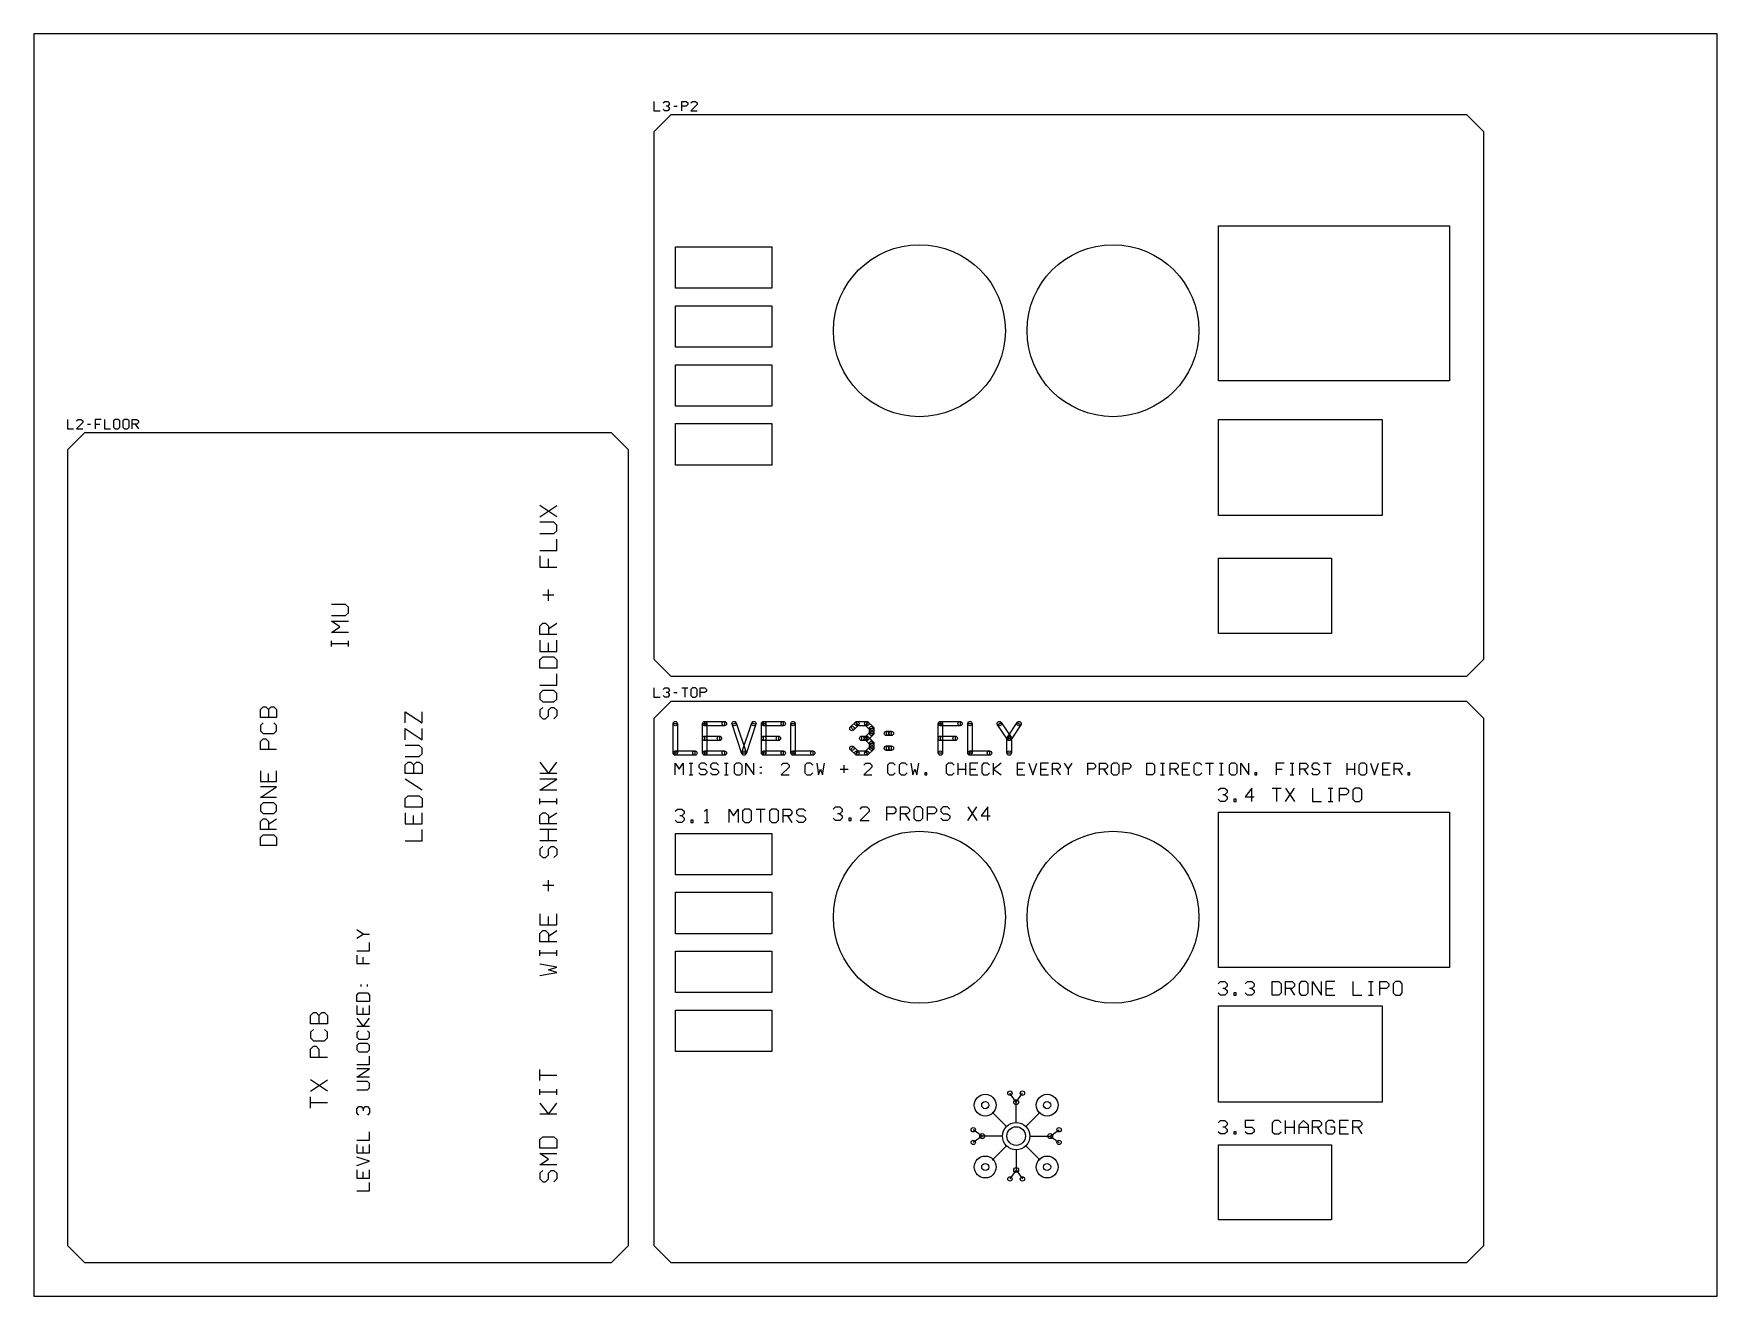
# Model space of a CAD drawing. Extents: x 0 to 400, y 0 to 300.
import ezdxf

# ---------------------------------------------------------------- set-up
doc = ezdxf.new("R2010")
doc.units = 0
for name, color, linetype in [('CUT', 1, 'CONTINUOUS'), ('ENGRAVE_VECTOR', 5, 'CONTINUOUS'), ('NOTES', 8, 'CONTINUOUS'), ('RASTER_ENGRAVE', 7, 'CONTINUOUS')]:
    doc.layers.add(name, color=color, linetype=linetype)

msp = doc.modelspace()

# ---------------------------------------------------------------- linework, layer by layer
at = {"layer": 'CUT'}
for points in [[(151.394, 147.35), (340.456, 147.35), (344.5, 151.394), (344.5, 276.656), (340.456, 280.7), (151.394, 280.7), (147.35, 276.656), (147.35, 151.394)], [(281.5, 254.35), (336.35, 254.35), (336.35, 217.5), (281.5, 217.5)], [(152.5, 249.35), (175.35, 249.35), (175.35, 239.5), (152.5, 239.5)], [(152.5, 235.35), (175.35, 235.35), (175.35, 225.5), (152.5, 225.5)], [(152.5, 221.35), (175.35, 221.35), (175.35, 211.5), (152.5, 211.5)], [(281.5, 208.35), (320.35, 208.35), (320.35, 185.5), (281.5, 185.5)], [(141.35, 12.044), (141.35, 201.106), (137.306, 205.15), (12.044, 205.15), (8, 201.106), (8, 12.044), (12.044, 8), (137.306, 8)], [(152.5, 207.35), (175.35, 207.35), (175.35, 197.5), (152.5, 197.5)], [(281.5, 175.35), (308.35, 175.35), (308.35, 157.5), (281.5, 157.5)], [(151.394, 8), (340.456, 8), (344.5, 12.044), (344.5, 137.306), (340.456, 141.35), (151.394, 141.35), (147.35, 137.306), (147.35, 12.044)], [(281.5, 115), (336.35, 115), (336.35, 78.15), (281.5, 78.15)], [(152.5, 110), (175.35, 110), (175.35, 100.15), (152.5, 100.15)], [(152.5, 96), (175.35, 96), (175.35, 86.15), (152.5, 86.15)], [(152.5, 82), (175.35, 82), (175.35, 72.15), (152.5, 72.15)], [(152.5, 68), (175.35, 68), (175.35, 58.15), (152.5, 58.15)], [(281.5, 69), (320.35, 69), (320.35, 46.15), (281.5, 46.15)], [(281.5, 36), (308.35, 36), (308.35, 18.15), (281.5, 18.15)]]:
    msp.add_lwpolyline(points, close=True, dxfattribs=at)
for centre in [(210.425, 229.425), (256.425, 229.425), (210.425, 90.075), (256.425, 90.075)]:
    msp.add_circle(centre, 20.425, dxfattribs=at)
at = {"layer": 'ENGRAVE_VECTOR'}
for points in [[(120.275, 185.242), (124.275, 187.908)], [(124.275, 185.242), (120.275, 187.908)], [(120.275, 181.242), (123.608, 181.242), (124.275, 181.908), (124.275, 183.242), (123.608, 183.908), (120.275, 183.908)], [(120.275, 177.242), (124.275, 177.242), (124.275, 179.908)], [(120.275, 175.908), (120.275, 173.242), (124.275, 173.242)], [(122.275, 173.242), (122.275, 175.242)], [(70.775, 161.742), (74.108, 161.742), (74.775, 162.408), (74.775, 163.742), (74.108, 164.408), (70.775, 164.408)], [(123.608, 166.575), (120.942, 166.575)], [(122.275, 165.242), (122.275, 167.908)], [(74.775, 157.742), (70.775, 157.742), (72.775, 159.075), (70.775, 160.408), (74.775, 160.408)], [(124.275, 157.242), (120.275, 157.242), (120.275, 159.242), (120.942, 159.908), (121.608, 159.908), (122.275, 159.242), (122.275, 157.242)], [(122.275, 158.575), (124.275, 159.908)], [(70.775, 154.408), (70.775, 155.742)], [(70.775, 155.075), (74.775, 155.075)], [(74.775, 154.408), (74.775, 155.742)], [(120.275, 155.908), (120.275, 153.242), (124.275, 153.242), (124.275, 155.908)], [(122.275, 153.242), (122.275, 155.242)], [(124.275, 149.242), (120.275, 149.242), (120.275, 151.242), (120.942, 151.908), (123.608, 151.908), (124.275, 151.242), (124.275, 149.242)], [(120.275, 145.242), (124.275, 145.242), (124.275, 147.908)], [(57.675, 137.508), (53.875, 137.508), (53.875, 139.408), (54.508, 140.042), (55.142, 140.042), (55.775, 139.408), (55.775, 137.508)], [(55.775, 139.408), (56.408, 140.042), (57.042, 140.042), (57.675, 139.408), (57.675, 137.508)], [(124.275, 141.908), (124.275, 143.242), (123.608, 143.908), (120.942, 143.908), (120.275, 143.242), (120.275, 141.908), (120.942, 141.242), (123.608, 141.242), (124.275, 141.908)], [(54.508, 136.242), (53.875, 135.608), (53.875, 134.342), (54.508, 133.708), (57.042, 133.708), (57.675, 134.342), (57.675, 135.608), (57.042, 136.242)], [(88.275, 136.242), (88.275, 138.908), (92.275, 136.242), (92.275, 138.908)], [(120.942, 139.908), (120.275, 139.242), (120.275, 137.908), (120.942, 137.242), (121.608, 137.242), (122.275, 137.908), (122.275, 139.242), (122.942, 139.908), (123.608, 139.908), (124.275, 139.242), (124.275, 137.908), (123.608, 137.242)], [(57.675, 129.908), (53.875, 129.908), (53.875, 131.808), (54.508, 132.442), (55.142, 132.442), (55.775, 131.808), (55.775, 129.908)], [(88.275, 132.242), (88.275, 134.908), (92.275, 132.242), (92.275, 134.908)], [(88.275, 128.242), (91.608, 128.242), (92.275, 128.908), (92.275, 130.242), (91.608, 130.908), (88.275, 130.908)], [(53.875, 124.842), (53.875, 122.308), (57.675, 122.308), (57.675, 124.842)], [(55.775, 122.308), (55.775, 124.208)], [(92.275, 124.242), (88.275, 124.242), (88.275, 126.242), (88.942, 126.908), (89.608, 126.908), (90.275, 126.242), (90.275, 124.242)], [(90.275, 126.242), (90.942, 126.908), (91.608, 126.908), (92.275, 126.242), (92.275, 124.242)], [(120.275, 126.908), (122.275, 124.242), (124.275, 126.908)], [(124.275, 124.242), (120.275, 124.242)], [(152.425, 123.875), (152.425, 126.675), (153.358, 125.275), (154.292, 126.675), (154.292, 123.875)], [(155.692, 126.675), (156.625, 126.675)], [(156.158, 126.675), (156.158, 123.875)], [(159.892, 126.208), (159.425, 126.675), (158.492, 126.675), (158.025, 126.208), (158.025, 125.742), (158.492, 125.275), (159.425, 125.275), (159.892, 124.808), (159.892, 124.342), (159.425, 123.875), (158.492, 123.875), (158.025, 124.342)], [(162.692, 126.208), (162.225, 126.675), (161.292, 126.675), (160.825, 126.208), (160.825, 125.742), (161.292, 125.275), (162.225, 125.275), (162.692, 124.808), (162.692, 124.342), (162.225, 123.875), (161.292, 123.875), (160.825, 124.342)], [(164.092, 126.675), (165.025, 126.675)], [(164.558, 126.675), (164.558, 123.875)], [(166.892, 123.875), (167.825, 123.875), (168.292, 124.342), (168.292, 126.208), (167.825, 126.675), (166.892, 126.675), (166.425, 126.208), (166.425, 124.342), (166.892, 123.875)], [(169.225, 123.875), (169.225, 126.675), (171.092, 123.875), (171.092, 126.675)], [(172.492, 125.742), (172.958, 125.742)], [(172.492, 124.342), (172.958, 124.342)], [(177.625, 126.208), (178.092, 126.675), (179.025, 126.675), (179.492, 126.208), (179.492, 125.742), (177.625, 123.875), (179.492, 123.875)], [(185.092, 126.208), (184.625, 126.675), (183.692, 126.675), (183.225, 126.208), (183.225, 124.342), (183.692, 123.875), (184.625, 123.875), (185.092, 124.342)], [(186.025, 126.675), (186.492, 123.875), (186.958, 125.275), (187.425, 123.875), (187.892, 126.675)], [(191.625, 125.275), (193.492, 125.275)], [(192.558, 124.342), (192.558, 126.208)], [(197.225, 126.208), (197.692, 126.675), (198.625, 126.675), (199.092, 126.208), (199.092, 125.742), (197.225, 123.875), (199.092, 123.875)], [(204.692, 126.208), (204.225, 126.675), (203.292, 126.675), (202.825, 126.208), (202.825, 124.342), (203.292, 123.875), (204.225, 123.875), (204.692, 124.342)], [(207.492, 126.208), (207.025, 126.675), (206.092, 126.675), (205.625, 126.208), (205.625, 124.342), (206.092, 123.875), (207.025, 123.875), (207.492, 124.342)], [(208.425, 126.675), (208.892, 123.875), (209.358, 125.275), (209.825, 123.875), (210.292, 126.675)], [(211.692, 123.875), (212.158, 123.875), (212.158, 124.342), (211.692, 124.342), (211.692, 123.875)], [(218.692, 126.208), (218.225, 126.675), (217.292, 126.675), (216.825, 126.208), (216.825, 124.342), (217.292, 123.875), (218.225, 123.875), (218.692, 124.342)], [(219.625, 123.875), (219.625, 126.675)], [(219.625, 125.275), (221.492, 125.275)], [(221.492, 123.875), (221.492, 126.675)], [(224.292, 126.675), (222.425, 126.675), (222.425, 123.875), (224.292, 123.875)], [(222.425, 125.275), (223.825, 125.275)], [(227.092, 126.208), (226.625, 126.675), (225.692, 126.675), (225.225, 126.208), (225.225, 124.342), (225.692, 123.875), (226.625, 123.875), (227.092, 124.342)], [(228.025, 123.875), (228.025, 126.675)], [(229.892, 126.675), (228.025, 125.275), (229.892, 123.875)], [(235.492, 126.675), (233.625, 126.675), (233.625, 123.875), (235.492, 123.875)], [(233.625, 125.275), (235.025, 125.275)], [(236.425, 126.675), (237.358, 123.875), (238.292, 126.675)], [(241.092, 126.675), (239.225, 126.675), (239.225, 123.875), (241.092, 123.875)], [(239.225, 125.275), (240.625, 125.275)], [(242.025, 123.875), (242.025, 126.675), (243.425, 126.675), (243.892, 126.208), (243.892, 125.742), (243.425, 125.275), (242.025, 125.275)], [(242.958, 125.275), (243.892, 123.875)], [(244.825, 126.675), (245.758, 125.275), (246.692, 126.675)], [(245.758, 125.275), (245.758, 123.875)], [(250.425, 123.875), (250.425, 126.675), (251.825, 126.675), (252.292, 126.208), (252.292, 125.742), (251.825, 125.275), (250.425, 125.275)], [(253.225, 123.875), (253.225, 126.675), (254.625, 126.675), (255.092, 126.208), (255.092, 125.742), (254.625, 125.275), (253.225, 125.275)], [(254.158, 125.275), (255.092, 123.875)], [(256.492, 123.875), (257.425, 123.875), (257.892, 124.342), (257.892, 126.208), (257.425, 126.675), (256.492, 126.675), (256.025, 126.208), (256.025, 124.342), (256.492, 123.875)], [(258.825, 123.875), (258.825, 126.675), (260.225, 126.675), (260.692, 126.208), (260.692, 125.742), (260.225, 125.275), (258.825, 125.275)], [(264.425, 123.875), (264.425, 126.675), (265.825, 126.675), (266.292, 126.208), (266.292, 124.342), (265.825, 123.875), (264.425, 123.875)], [(267.692, 126.675), (268.625, 126.675)], [(268.158, 126.675), (268.158, 123.875)], [(270.025, 123.875), (270.025, 126.675), (271.425, 126.675), (271.892, 126.208), (271.892, 125.742), (271.425, 125.275), (270.025, 125.275)], [(270.958, 125.275), (271.892, 123.875)], [(274.692, 126.675), (272.825, 126.675), (272.825, 123.875), (274.692, 123.875)], [(272.825, 125.275), (274.225, 125.275)], [(277.492, 126.208), (277.025, 126.675), (276.092, 126.675), (275.625, 126.208), (275.625, 124.342), (276.092, 123.875), (277.025, 123.875), (277.492, 124.342)], [(278.425, 126.675), (280.292, 126.675)], [(279.358, 126.675), (279.358, 123.875)], [(281.692, 126.675), (282.625, 126.675)], [(282.158, 126.675), (282.158, 123.875)], [(284.492, 123.875), (285.425, 123.875), (285.892, 124.342), (285.892, 126.208), (285.425, 126.675), (284.492, 126.675), (284.025, 126.208), (284.025, 124.342), (284.492, 123.875)], [(286.825, 123.875), (286.825, 126.675), (288.692, 123.875), (288.692, 126.675)], [(290.092, 123.875), (290.558, 123.875), (290.558, 124.342), (290.092, 124.342), (290.092, 123.875)], [(297.092, 126.675), (295.225, 126.675), (295.225, 123.875)], [(295.225, 125.275), (296.625, 125.275)], [(298.492, 126.675), (299.425, 126.675)], [(298.958, 126.675), (298.958, 123.875)], [(300.825, 123.875), (300.825, 126.675), (302.225, 126.675), (302.692, 126.208), (302.692, 125.742), (302.225, 125.275), (300.825, 125.275)], [(301.758, 125.275), (302.692, 123.875)], [(305.492, 126.208), (305.025, 126.675), (304.092, 126.675), (303.625, 126.208), (303.625, 125.742), (304.092, 125.275), (305.025, 125.275), (305.492, 124.808), (305.492, 124.342), (305.025, 123.875), (304.092, 123.875), (303.625, 124.342)], [(306.425, 126.675), (308.292, 126.675)], [(307.358, 126.675), (307.358, 123.875)], [(312.025, 123.875), (312.025, 126.675)], [(312.025, 125.275), (313.892, 125.275)], [(313.892, 123.875), (313.892, 126.675)], [(315.292, 123.875), (316.225, 123.875), (316.692, 124.342), (316.692, 126.208), (316.225, 126.675), (315.292, 126.675), (314.825, 126.208), (314.825, 124.342), (315.292, 123.875)], [(317.625, 126.675), (318.558, 123.875), (319.492, 126.675)], [(322.292, 126.675), (320.425, 126.675), (320.425, 123.875), (322.292, 123.875)], [(320.425, 125.275), (321.825, 125.275)], [(323.225, 123.875), (323.225, 126.675), (324.625, 126.675), (325.092, 126.208), (325.092, 125.742), (324.625, 125.275), (323.225, 125.275)], [(324.158, 125.275), (325.092, 123.875)], [(326.492, 123.875), (326.958, 123.875), (326.958, 124.342), (326.492, 124.342), (326.492, 123.875)], [(57.675, 118.508), (53.875, 118.508), (57.675, 121.042), (53.875, 121.042)], [(92.275, 120.242), (88.275, 122.908)], [(124.275, 120.242), (120.275, 120.242), (124.275, 122.908), (120.275, 122.908)], [(155.692, 123.875), (156.625, 123.875)], [(164.092, 123.875), (165.025, 123.875)], [(267.692, 123.875), (268.625, 123.875)], [(281.425, 120.242), (281.958, 120.775), (283.025, 120.775), (283.558, 120.242), (283.558, 119.708), (283.025, 119.175), (282.492, 119.175)], [(281.692, 123.875), (282.625, 123.875)], [(289.425, 120.775), (287.825, 118.642), (289.958, 118.642)], [(289.425, 117.575), (289.425, 120.775)], [(294.225, 120.775), (296.358, 120.775)], [(295.292, 120.775), (295.292, 117.575)], [(297.425, 120.775), (299.558, 117.575)], [(297.425, 117.575), (299.558, 120.775)], [(298.492, 123.875), (299.425, 123.875)], [(303.825, 120.775), (303.825, 117.575), (305.958, 117.575)], [(307.558, 120.775), (308.625, 120.775)], [(308.092, 120.775), (308.092, 117.575)], [(310.225, 117.575), (310.225, 120.775), (311.825, 120.775), (312.358, 120.242), (312.358, 119.708), (311.825, 119.175), (310.225, 119.175)], [(313.958, 117.575), (315.025, 117.575), (315.558, 118.108), (315.558, 120.242), (315.025, 120.775), (313.958, 120.775), (313.425, 120.242), (313.425, 118.108), (313.958, 117.575)], [(57.675, 115.342), (57.675, 116.608), (57.042, 117.242), (54.508, 117.242), (53.875, 116.608), (53.875, 115.342), (54.508, 114.708), (57.042, 114.708), (57.675, 115.342)], [(92.275, 116.242), (88.275, 116.242), (88.275, 118.242), (88.942, 118.908), (91.608, 118.908), (92.275, 118.242), (92.275, 116.242)], [(120.275, 116.908), (120.275, 118.242)], [(120.275, 117.575), (124.275, 117.575)], [(124.275, 116.908), (124.275, 118.242)], [(189.925, 115.742), (190.458, 116.275), (191.525, 116.275), (192.058, 115.742), (192.058, 115.208), (191.525, 114.675), (190.992, 114.675)], [(196.325, 115.742), (196.858, 116.275), (197.925, 116.275), (198.458, 115.742), (198.458, 115.208), (196.325, 113.075), (198.458, 113.075)], [(202.725, 113.075), (202.725, 116.275), (204.325, 116.275), (204.858, 115.742), (204.858, 115.208), (204.325, 114.675), (202.725, 114.675)], [(205.925, 113.075), (205.925, 116.275), (207.525, 116.275), (208.058, 115.742), (208.058, 115.208), (207.525, 114.675), (205.925, 114.675)], [(209.658, 113.075), (210.725, 113.075), (211.258, 113.608), (211.258, 115.742), (210.725, 116.275), (209.658, 116.275), (209.125, 115.742), (209.125, 113.608), (209.658, 113.075)], [(212.325, 113.075), (212.325, 116.275), (213.925, 116.275), (214.458, 115.742), (214.458, 115.208), (213.925, 114.675), (212.325, 114.675)], [(217.658, 115.742), (217.125, 116.275), (216.058, 116.275), (215.525, 115.742), (215.525, 115.208), (216.058, 114.675), (217.125, 114.675), (217.658, 114.142), (217.658, 113.608), (217.125, 113.075), (216.058, 113.075), (215.525, 113.608)], [(221.925, 116.275), (224.058, 113.075)], [(221.925, 113.075), (224.058, 116.275)], [(226.725, 116.275), (225.125, 114.142), (227.258, 114.142)], [(226.725, 113.075), (226.725, 116.275)], [(283.025, 119.175), (283.558, 118.642), (283.558, 118.108), (283.025, 117.575), (281.958, 117.575), (281.425, 118.108)], [(285.158, 117.575), (285.692, 117.575), (285.692, 118.108), (285.158, 118.108), (285.158, 117.575)], [(307.558, 117.575), (308.625, 117.575)], [(57.675, 110.908), (53.875, 110.908), (53.875, 112.808), (54.508, 113.442), (55.142, 113.442), (55.775, 112.808), (55.775, 110.908)], [(55.775, 112.175), (57.675, 113.442)], [(88.275, 114.908), (88.275, 112.242), (92.275, 112.242), (92.275, 114.908)], [(90.275, 112.242), (90.275, 114.242)], [(124.275, 112.242), (120.275, 112.242), (120.275, 114.242), (120.942, 114.908), (121.608, 114.908), (122.275, 114.242), (122.275, 112.242)], [(122.275, 113.575), (124.275, 114.908)], [(152.425, 115.242), (152.958, 115.775), (154.025, 115.775), (154.558, 115.242), (154.558, 114.708), (154.025, 114.175), (153.492, 114.175)], [(154.025, 114.175), (154.558, 113.642), (154.558, 113.108), (154.025, 112.575), (152.958, 112.575), (152.425, 113.108)], [(156.158, 112.575), (156.692, 112.575), (156.692, 113.108), (156.158, 113.108), (156.158, 112.575)], [(159.358, 115.242), (159.892, 115.775), (159.892, 112.575)], [(159.358, 112.575), (160.425, 112.575)], [(165.225, 112.575), (165.225, 115.775), (166.292, 114.175), (167.358, 115.775), (167.358, 112.575)], [(168.958, 112.575), (170.025, 112.575), (170.558, 113.108), (170.558, 115.242), (170.025, 115.775), (168.958, 115.775), (168.425, 115.242), (168.425, 113.108), (168.958, 112.575)], [(171.625, 115.775), (173.758, 115.775)], [(172.692, 115.775), (172.692, 112.575)], [(175.358, 112.575), (176.425, 112.575), (176.958, 113.108), (176.958, 115.242), (176.425, 115.775), (175.358, 115.775), (174.825, 115.242), (174.825, 113.108), (175.358, 112.575)], [(178.025, 112.575), (178.025, 115.775), (179.625, 115.775), (180.158, 115.242), (180.158, 114.708), (179.625, 114.175), (178.025, 114.175)], [(179.092, 114.175), (180.158, 112.575)], [(183.358, 115.242), (182.825, 115.775), (181.758, 115.775), (181.225, 115.242), (181.225, 114.708), (181.758, 114.175), (182.825, 114.175), (183.358, 113.642), (183.358, 113.108), (182.825, 112.575), (181.758, 112.575), (181.225, 113.108)], [(191.525, 114.675), (192.058, 114.142), (192.058, 113.608), (191.525, 113.075), (190.458, 113.075), (189.925, 113.608)], [(193.658, 113.075), (194.192, 113.075), (194.192, 113.608), (193.658, 113.608), (193.658, 113.075)], [(206.992, 114.675), (208.058, 113.075)], [(57.675, 107.108), (53.875, 107.108), (53.875, 109.008), (54.508, 109.642), (57.042, 109.642), (57.675, 109.008), (57.675, 107.108)], [(88.275, 108.242), (92.275, 108.242), (92.275, 110.908)], [(124.275, 110.908), (120.275, 110.908)], [(124.275, 108.242), (120.275, 108.242)], [(122.275, 108.242), (122.275, 110.908)], [(120.942, 106.908), (120.275, 106.242), (120.275, 104.908), (120.942, 104.242), (121.608, 104.242), (122.275, 104.908), (122.275, 106.242), (122.942, 106.908), (123.608, 106.908), (124.275, 106.242), (124.275, 104.908), (123.608, 104.242)], [(123.608, 97.575), (120.942, 97.575)], [(122.275, 96.242), (122.275, 98.908)], [(120.275, 90.908), (120.275, 88.242), (124.275, 88.242), (124.275, 90.908)], [(122.275, 88.242), (122.275, 90.242)], [(76.775, 85.075), (78.275, 86.075), (76.775, 87.075)], [(76.775, 82.075), (79.775, 82.075), (79.775, 84.075)], [(78.275, 86.075), (79.775, 86.075)], [(124.275, 84.242), (120.275, 84.242), (120.275, 86.242), (120.942, 86.908), (121.608, 86.908), (122.275, 86.242), (122.275, 84.242)], [(122.275, 85.575), (124.275, 86.908)], [(76.775, 81.075), (76.775, 79.075), (79.775, 79.075)], [(78.275, 79.075), (78.275, 80.575)], [(120.275, 80.908), (120.275, 82.242)], [(120.275, 81.575), (124.275, 81.575)], [(124.275, 80.908), (124.275, 82.242)], [(120.275, 76.242), (124.275, 76.908), (122.275, 77.575), (124.275, 78.242), (120.275, 78.908)], [(79.775, 70.075), (76.775, 70.075), (76.775, 71.575), (77.275, 72.075), (79.275, 72.075), (79.775, 71.575), (79.775, 70.075)], [(77.775, 73.575), (77.775, 74.075)], [(79.275, 73.575), (79.275, 74.075)], [(281.425, 74.242), (281.958, 74.775), (283.025, 74.775), (283.558, 74.242), (283.558, 73.708), (283.025, 73.175), (282.492, 73.175)], [(283.025, 73.175), (283.558, 72.642), (283.558, 72.108), (283.025, 71.575), (281.958, 71.575), (281.425, 72.108)], [(285.158, 71.575), (285.692, 71.575), (285.692, 72.108), (285.158, 72.108), (285.158, 71.575)], [(287.825, 74.242), (288.358, 74.775), (289.425, 74.775), (289.958, 74.242), (289.958, 73.708), (289.425, 73.175), (288.892, 73.175)], [(289.425, 73.175), (289.958, 72.642), (289.958, 72.108), (289.425, 71.575), (288.358, 71.575), (287.825, 72.108)], [(294.225, 71.575), (294.225, 74.775), (295.825, 74.775), (296.358, 74.242), (296.358, 72.108), (295.825, 71.575), (294.225, 71.575)], [(297.425, 71.575), (297.425, 74.775), (299.025, 74.775), (299.558, 74.242), (299.558, 73.708), (299.025, 73.175), (297.425, 73.175)], [(298.492, 73.175), (299.558, 71.575)], [(301.158, 71.575), (302.225, 71.575), (302.758, 72.108), (302.758, 74.242), (302.225, 74.775), (301.158, 74.775), (300.625, 74.242), (300.625, 72.108), (301.158, 71.575)], [(303.825, 71.575), (303.825, 74.775), (305.958, 71.575), (305.958, 74.775)], [(309.158, 74.775), (307.025, 74.775), (307.025, 71.575), (309.158, 71.575)], [(307.025, 73.175), (308.625, 73.175)], [(313.425, 74.775), (313.425, 71.575), (315.558, 71.575)], [(317.158, 74.775), (318.225, 74.775)], [(317.692, 74.775), (317.692, 71.575)], [(319.825, 71.575), (319.825, 74.775), (321.425, 74.775), (321.958, 74.242), (321.958, 73.708), (321.425, 73.175), (319.825, 73.175)], [(323.558, 71.575), (324.625, 71.575), (325.158, 72.108), (325.158, 74.242), (324.625, 74.775), (323.558, 74.775), (323.025, 74.242), (323.025, 72.108), (323.558, 71.575)], [(76.775, 69.075), (76.775, 67.075), (79.775, 67.075), (79.775, 69.075)], [(78.275, 67.075), (78.275, 68.575)], [(317.158, 71.575), (318.225, 71.575)], [(69.775, 64.742), (65.775, 64.742), (65.775, 66.742), (66.442, 67.408), (67.108, 67.408), (67.775, 66.742), (67.775, 64.742)], [(67.775, 66.742), (68.442, 67.408), (69.108, 67.408), (69.775, 66.742), (69.775, 64.742)], [(76.775, 66.075), (78.275, 64.075), (79.775, 66.075)], [(79.775, 64.075), (76.775, 64.075)], [(66.442, 63.408), (65.775, 62.742), (65.775, 61.408), (66.442, 60.742), (69.108, 60.742), (69.775, 61.408), (69.775, 62.742), (69.108, 63.408)], [(77.275, 63.075), (76.775, 62.575), (76.775, 61.575), (77.275, 61.075), (79.275, 61.075), (79.775, 61.575), (79.775, 62.575), (79.275, 63.075)], [(79.775, 58.575), (79.775, 59.575), (79.275, 60.075), (77.275, 60.075), (76.775, 59.575), (76.775, 58.575), (77.275, 58.075), (79.275, 58.075), (79.775, 58.575)], [(69.775, 56.742), (65.775, 56.742), (65.775, 58.742), (66.442, 59.408), (67.108, 59.408), (67.775, 58.742), (67.775, 56.742)], [(76.775, 55.075), (79.775, 55.075), (79.775, 57.075)], [(79.775, 52.075), (76.775, 52.075), (79.775, 54.075), (76.775, 54.075)], [(120.275, 51.242), (120.275, 53.908)], [(120.275, 52.575), (124.275, 52.575)], [(65.775, 48.742), (69.775, 51.408)], [(69.775, 48.742), (65.775, 51.408)], [(76.775, 49.075), (79.275, 49.075), (79.775, 49.575), (79.775, 50.575), (79.275, 51.075), (76.775, 51.075)], [(120.275, 47.908), (120.275, 49.242)], [(120.275, 48.575), (124.275, 48.575)], [(124.275, 47.908), (124.275, 49.242)], [(233.425, 46.135), (231.934, 48.265)], [(233.425, 46.135), (234.916, 48.265)], [(65.775, 44.742), (65.775, 47.408)], [(65.775, 46.075), (69.775, 46.075)], [(77.275, 43.075), (76.775, 43.575), (76.775, 44.575), (77.275, 45.075), (77.775, 45.075), (78.275, 44.575), (78.275, 44.075)], [(78.275, 44.575), (78.775, 45.075), (79.275, 45.075), (79.775, 44.575), (79.775, 43.575), (79.275, 43.075)], [(120.275, 45.908), (122.275, 43.242), (124.275, 45.908)], [(233.425, 41.325), (233.425, 46.135)], [(124.275, 43.242), (120.275, 43.242)], [(231.127, 40.373), (227.726, 43.774)], [(235.723, 40.373), (239.124, 43.774)], [(281.425, 41.242), (281.958, 41.775), (283.025, 41.775), (283.558, 41.242), (283.558, 40.708), (283.025, 40.175), (282.492, 40.175)], [(283.025, 40.175), (283.558, 39.642), (283.558, 39.108), (283.025, 38.575), (281.958, 38.575), (281.425, 39.108)], [(289.958, 41.775), (287.825, 41.775), (287.825, 40.175), (289.425, 40.175), (289.958, 39.642), (289.958, 39.108), (289.425, 38.575), (288.358, 38.575), (287.825, 39.108)], [(296.358, 41.242), (295.825, 41.775), (294.758, 41.775), (294.225, 41.242), (294.225, 39.108), (294.758, 38.575), (295.825, 38.575), (296.358, 39.108)], [(297.425, 38.575), (297.425, 41.775)], [(297.425, 40.175), (299.558, 40.175)], [(299.558, 38.575), (299.558, 41.775)], [(300.625, 38.575), (300.625, 40.708), (301.692, 41.775), (302.758, 40.708), (302.758, 38.575)], [(300.625, 40.175), (302.758, 40.175)], [(303.825, 38.575), (303.825, 41.775), (305.425, 41.775), (305.958, 41.242), (305.958, 40.708), (305.425, 40.175), (303.825, 40.175)], [(304.892, 40.175), (305.958, 38.575)], [(309.158, 41.242), (308.625, 41.775), (307.558, 41.775), (307.025, 41.242), (307.025, 39.108), (307.558, 38.575), (308.625, 38.575), (309.158, 39.108), (309.158, 40.175), (308.092, 40.175)], [(312.358, 41.775), (310.225, 41.775), (310.225, 38.575), (312.358, 38.575)], [(310.225, 40.175), (311.825, 40.175)], [(313.425, 38.575), (313.425, 41.775), (315.025, 41.775), (315.558, 41.242), (315.558, 40.708), (315.025, 40.175), (313.425, 40.175)], [(314.492, 40.175), (315.558, 38.575)], [(76.775, 37.075), (79.775, 37.075), (79.775, 39.075)], [(76.775, 36.075), (76.775, 34.075), (79.775, 34.075), (79.775, 36.075)], [(124.275, 35.242), (120.275, 35.242), (120.275, 37.242), (120.942, 37.908), (123.608, 37.908), (124.275, 37.242), (124.275, 35.242)], [(225.365, 38.075), (223.235, 39.566)], [(225.365, 38.075), (223.235, 36.584)], [(230.175, 38.075), (225.365, 38.075)], [(236.675, 38.075), (241.485, 38.075)], [(241.485, 38.075), (243.615, 39.566)], [(241.485, 38.075), (243.615, 36.584)], [(285.158, 38.575), (285.692, 38.575), (285.692, 39.108), (285.158, 39.108), (285.158, 38.575)], [(76.775, 31.075), (79.775, 32.075), (76.775, 33.075)], [(78.275, 34.075), (78.275, 35.575)], [(124.275, 31.242), (120.275, 31.242), (122.275, 32.575), (120.275, 33.908), (124.275, 33.908)], [(231.127, 35.777), (227.726, 32.376)], [(233.425, 34.825), (233.425, 30.015)], [(235.723, 35.777), (239.124, 32.376)], [(76.775, 30.075), (76.775, 28.075), (79.775, 28.075), (79.775, 30.075)], [(78.275, 28.075), (78.275, 29.575)], [(120.942, 29.908), (120.275, 29.242), (120.275, 27.908), (120.942, 27.242), (121.608, 27.242), (122.275, 27.908), (122.275, 29.242), (122.942, 29.908), (123.608, 29.908), (124.275, 29.242), (124.275, 27.908), (123.608, 27.242)], [(233.425, 30.015), (231.934, 27.885)], [(233.425, 30.015), (234.916, 27.885)], [(76.775, 25.075), (79.775, 25.075), (79.775, 27.075)]]:
    msp.add_lwpolyline(points, dxfattribs=at)
for centre, radius in [((226.071, 45.429), 2.6), ((240.779, 45.429), 2.6), ((233.425, 38.075), 3.25), ((226.071, 30.721), 2.6), ((240.779, 30.721), 2.6)]:
    msp.add_circle(centre, radius, dxfattribs=at)
at = {"layer": 'NOTES'}
msp.add_lwpolyline([(0, 0), (400, 0), (400, 300), (0, 300)], close=True, dxfattribs=at)
for points in [[(147.35, 283.9), (147.35, 281.7), (148.817, 281.7)], [(149.55, 283.533), (149.917, 283.9), (150.65, 283.9), (151.017, 283.533), (151.017, 283.167), (150.65, 282.8), (150.283, 282.8)], [(150.65, 282.8), (151.017, 282.433), (151.017, 282.067), (150.65, 281.7), (149.917, 281.7), (149.55, 282.067)], [(152.117, 282.8), (152.85, 282.8)], [(153.95, 281.7), (153.95, 283.9), (155.05, 283.9), (155.417, 283.533), (155.417, 283.167), (155.05, 282.8), (153.95, 282.8)], [(156.15, 283.533), (156.517, 283.9), (157.25, 283.9), (157.617, 283.533), (157.617, 283.167), (156.15, 281.7), (157.617, 281.7)], [(8, 208.35), (8, 206.15), (9.467, 206.15)], [(10.2, 207.983), (10.567, 208.35), (11.3, 208.35), (11.667, 207.983), (11.667, 207.617), (10.2, 206.15), (11.667, 206.15)], [(16.067, 208.35), (14.6, 208.35), (14.6, 206.15)], [(16.8, 208.35), (16.8, 206.15), (18.267, 206.15)], [(19.367, 206.15), (20.1, 206.15), (20.467, 206.517), (20.467, 207.983), (20.1, 208.35), (19.367, 208.35), (19, 207.983), (19, 206.517), (19.367, 206.15)], [(21.567, 206.15), (22.3, 206.15), (22.667, 206.517), (22.667, 207.983), (22.3, 208.35), (21.567, 208.35), (21.2, 207.983), (21.2, 206.517), (21.567, 206.15)], [(23.4, 206.15), (23.4, 208.35), (24.5, 208.35), (24.867, 207.983), (24.867, 207.617), (24.5, 207.25), (23.4, 207.25)], [(12.767, 207.25), (13.5, 207.25)], [(14.6, 207.25), (15.7, 207.25)], [(24.133, 207.25), (24.867, 206.15)], [(147.35, 144.55), (147.35, 142.35), (148.817, 142.35)], [(149.55, 144.183), (149.917, 144.55), (150.65, 144.55), (151.017, 144.183), (151.017, 143.817), (150.65, 143.45), (150.283, 143.45)], [(153.95, 144.55), (155.417, 144.55)], [(154.683, 144.55), (154.683, 142.35)], [(156.517, 142.35), (157.25, 142.35), (157.617, 142.717), (157.617, 144.183), (157.25, 144.55), (156.517, 144.55), (156.15, 144.183), (156.15, 142.717), (156.517, 142.35)], [(158.35, 142.35), (158.35, 144.55), (159.45, 144.55), (159.817, 144.183), (159.817, 143.817), (159.45, 143.45), (158.35, 143.45)], [(150.65, 143.45), (151.017, 143.083), (151.017, 142.717), (150.65, 142.35), (149.917, 142.35), (149.55, 142.717)], [(152.117, 143.45), (152.85, 143.45)]]:
    msp.add_lwpolyline(points, dxfattribs=at)
at = {"layer": 'RASTER_ENGRAVE'}
for points in [[(152.95, 136.075), (152.95, 129.075), (151.9, 129.075), (151.9, 136.075)], [(159.95, 136.075), (159.95, 129.075), (158.9, 129.075), (158.9, 136.075)], [(164.092, 135.55), (159.425, 135.55), (159.425, 136.6), (164.092, 136.6)], [(166.923, 136.241), (169.256, 129.241), (168.26, 128.909), (165.927, 135.909)], [(168.26, 129.241), (170.594, 136.241), (171.59, 135.909), (169.256, 128.909)], [(173.95, 136.075), (173.95, 129.075), (172.9, 129.075), (172.9, 136.075)], [(178.092, 135.55), (173.425, 135.55), (173.425, 136.6), (178.092, 136.6)], [(180.95, 136.075), (180.95, 129.075), (179.9, 129.075), (179.9, 136.075)], [(194.054, 135.28), (195.22, 136.446), (195.963, 135.704), (194.796, 134.537)], [(195.592, 136.6), (197.925, 136.6), (197.925, 135.55), (195.592, 135.55)], [(198.296, 136.446), (199.463, 135.28), (198.72, 134.537), (197.554, 135.704)], [(215.95, 136.075), (215.95, 129.075), (214.9, 129.075), (214.9, 136.075)], [(220.092, 135.55), (215.425, 135.55), (215.425, 136.6), (220.092, 136.6)], [(222.95, 136.075), (222.95, 129.075), (221.9, 129.075), (221.9, 136.075)], [(229.862, 136.366), (232.195, 132.866), (231.322, 132.284), (228.988, 135.784)], [(231.322, 132.866), (233.655, 136.366), (234.528, 135.784), (232.195, 132.284)], [(159.425, 133.1), (162.925, 133.1), (162.925, 132.05), (159.425, 132.05)], [(173.425, 133.1), (176.925, 133.1), (176.925, 132.05), (173.425, 132.05)], [(197.925, 132.05), (196.758, 132.05), (196.758, 133.1), (197.925, 133.1)], [(199.463, 133.37), (198.296, 132.204), (197.554, 132.946), (198.72, 134.113)], [(198.296, 132.946), (199.463, 131.78), (198.72, 131.037), (197.554, 132.204)], [(199.617, 134.908), (199.617, 133.742), (198.567, 133.742), (198.567, 134.908)], [(202.592, 134.267), (203.758, 134.267), (203.758, 133.217), (202.592, 133.217)], [(215.425, 133.1), (218.925, 133.1), (218.925, 132.05), (215.425, 132.05)], [(232.283, 132.575), (232.283, 129.075), (231.233, 129.075), (231.233, 132.575)], [(152.425, 129.6), (157.092, 129.6), (157.092, 128.55), (152.425, 128.55)], [(159.425, 129.6), (164.092, 129.6), (164.092, 128.55), (159.425, 128.55)], [(173.425, 129.6), (178.092, 129.6), (178.092, 128.55), (173.425, 128.55)], [(180.425, 129.6), (185.092, 129.6), (185.092, 128.55), (180.425, 128.55)], [(195.22, 128.704), (194.054, 129.87), (194.796, 130.613), (195.963, 129.446)], [(197.925, 128.55), (195.592, 128.55), (195.592, 129.6), (197.925, 129.6)], [(199.463, 129.87), (198.296, 128.704), (197.554, 129.446), (198.72, 130.613)], [(199.617, 131.408), (199.617, 130.242), (198.567, 130.242), (198.567, 131.408)], [(202.592, 130.767), (203.758, 130.767), (203.758, 129.717), (202.592, 129.717)], [(222.425, 129.6), (227.092, 129.6), (227.092, 128.55), (222.425, 128.55)]]:
    msp.add_lwpolyline(points, close=True, dxfattribs=at)
for centre, radius in [((152.425, 136.075), 0.525), ((159.425, 136.075), 0.525), ((164.092, 136.075), 0.525), ((166.425, 136.075), 0.525), ((171.092, 136.075), 0.525), ((173.425, 136.075), 0.525), ((178.092, 136.075), 0.525), ((180.425, 136.075), 0.525), ((195.592, 136.075), 0.525), ((197.925, 136.075), 0.525), ((215.425, 136.075), 0.525), ((220.092, 136.075), 0.525), ((222.425, 136.075), 0.525), ((229.425, 136.075), 0.525), ((234.092, 136.075), 0.525), ((159.425, 132.575), 0.525), ((162.925, 132.575), 0.525), ((173.425, 132.575), 0.525), ((176.925, 132.575), 0.525), ((194.425, 134.908), 0.525), ((196.758, 132.575), 0.525), ((197.925, 132.575), 0.525), ((197.925, 132.575), 0.525), ((199.092, 134.908), 0.525), ((199.092, 133.742), 0.525), ((202.592, 133.742), 0.525), ((203.758, 133.742), 0.525), ((215.425, 132.575), 0.525), ((218.925, 132.575), 0.525), ((231.758, 132.575), 0.525), ((231.758, 132.575), 0.525), ((152.425, 129.075), 0.525), ((157.092, 129.075), 0.525), ((159.425, 129.075), 0.525), ((164.092, 129.075), 0.525), ((168.758, 129.075), 0.525), ((173.425, 129.075), 0.525), ((178.092, 129.075), 0.525), ((180.425, 129.075), 0.525), ((185.092, 129.075), 0.525), ((194.425, 130.242), 0.525), ((195.592, 129.075), 0.525), ((197.925, 129.075), 0.525), ((199.092, 131.408), 0.525), ((199.092, 130.242), 0.525), ((202.592, 130.242), 0.525), ((203.758, 130.242), 0.525), ((215.425, 129.075), 0.525), ((222.425, 129.075), 0.525), ((227.092, 129.075), 0.525), ((231.758, 129.075), 0.525), ((231.934, 48.265), 0.52), ((234.916, 48.265), 0.52), ((226.071, 45.429), 0.845), ((233.425, 46.135), 0.585), ((240.779, 45.429), 0.845), ((223.235, 39.566), 0.52), ((233.425, 38.075), 2.21), ((243.615, 39.566), 0.52), ((223.235, 36.584), 0.52), ((225.365, 38.075), 0.585), ((241.485, 38.075), 0.585), ((243.615, 36.584), 0.52), ((226.071, 30.721), 0.845), ((231.934, 27.885), 0.52), ((233.425, 30.015), 0.585), ((234.916, 27.885), 0.52), ((240.779, 30.721), 0.845)]:
    msp.add_circle(centre, radius, dxfattribs=at)

doc.saveas('drawing.dxf')
